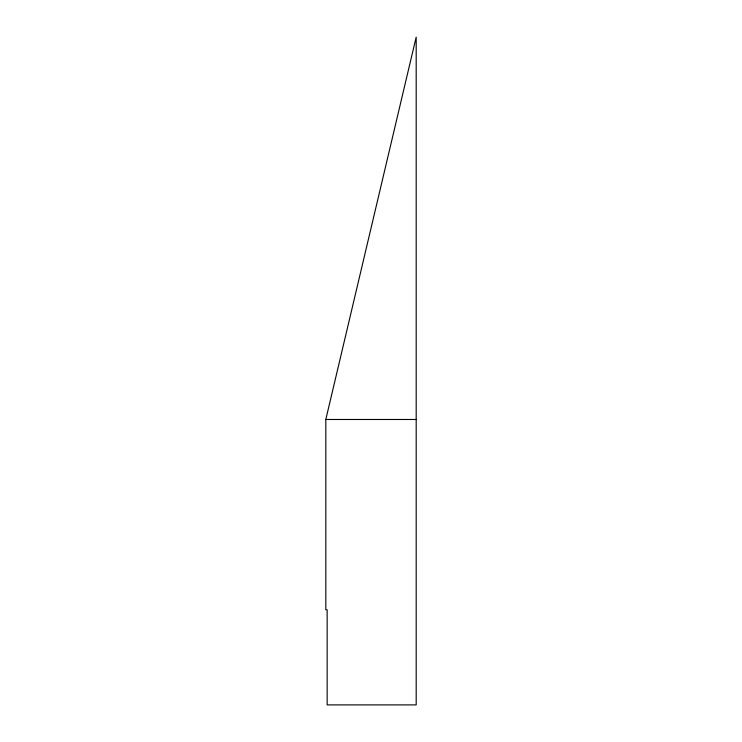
<?xml version="1.0" encoding="UTF-8"?>
<svg xmlns="http://www.w3.org/2000/svg" width="742" height="742" viewBox="0 0 742 742"><rect width="100%" height="100%" fill="white"/><g stroke="black" fill="none" stroke-linecap="round" stroke-linejoin="round"><path stroke-width="1.11" d="M325.812 419.48L416.188 37.1L416.188 704.9L327.148 704.9L327.148 609.757L325.812 609.757L325.812 419.48L416.188 419.48"/></g></svg>
